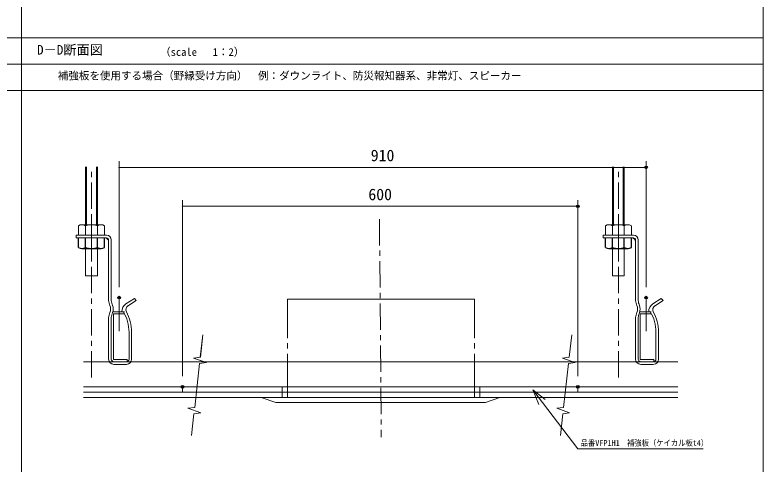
# Model space of a CAD drawing. Units: millimetres, scale not verified. Extents: x -869 to 897, y -284 to 297.
# Drawn here: x 599.3 to 883.2, y -60.8 to 109.5 of the extents above; entities that cross this region are included whole.
import ezdxf
from ezdxf.enums import TextEntityAlignment as Align

# ---------------------------------------------------------------- set-up
doc = ezdxf.new("R2010")
doc.units = ezdxf.units.MM
doc.header["$LTSCALE"] = 2
doc.header["$PDMODE"] = 32
doc.header["$PDSIZE"] = 1
for name, pattern in [('CHAIN1', [8, 5, -1, 1, -1]), ('USER1', [50.8, 31.75, -6.35, 6.35, -6.35]), ('USER2', [19.05, 12.7, -6.35]), ('USER3', [63.5, 31.75, -6.35, 6.35, -6.35, 6.35, -6.35])]:
    doc.linetypes.add(name, pattern=pattern)
doc.layers.add('0-0_0', color=7, linetype='Continuous', lineweight=18)
doc.layers.add('1-D_S_図枠', color=7, linetype='Continuous', lineweight=18)
doc.layers.add('0-6_DEFPOINTS', color=7, linetype='Continuous')
doc.layers.add('1-4_S_ハンガー', color=7, linetype='Continuous')
doc.styles.add('ＭＳ ゴシック', font='')
doc.styles.get('ＭＳ ゴシック').set_extended_font_data('MS Gothic')

# ---------------------------------------------------------------- blocks, each defined once
blk = doc.blocks.new('_DOTSMALL')
at = {"layer": '0-0_0'}
blk.add_line((0.062, 0), (-0.062, 0), dxfattribs=at)
blk.add_circle((0, 0), 0.0625, dxfattribs=at)
blk = doc.blocks.new('D14')
at = {"layer": '0-0_0'}
for p, q in [((7760.431, 1267.129), (7760.431, 1333.878)), ((7910.431, 1267.12), (7910.431, 1333.878)), ((7760.431, 1331.592), (7910.431, 1331.592))]:
    blk.add_line(p, q, dxfattribs=at)
at = {"layer": '0-6_DEFPOINTS'}
for p in [(7910.431, 1331.592), (7760.431, 1263.129), (7910.431, 1263.12)]:
    blk.add_point(p, dxfattribs=at)
at = {"layer": '0-0_0', "xscale": 1.856, "yscale": 1.856, "rotation": 180}
blk.add_blockref('_DOTSMALL', (7760.431, 1331.592), dxfattribs=at)
at = {"layer": '0-0_0', "xscale": 1.856, "yscale": 1.856}
blk.add_blockref('_DOTSMALL', (7910.431, 1331.592), dxfattribs=at)
at = {"layer": '0-0_0', "style": 'ＭＳ ゴシック'}
blk.add_text('600', height=4.399, dxfattribs=at).set_placement((7830.931, 1332.592), align=Align.BOTTOM_LEFT)
blk = doc.blocks.new('D15')
at = {"layer": '0-0_0'}
for p, q in [((7736.34, 1300.967), (7736.34, 1348.662)), ((7736.34, 1346.376), (7936.34, 1346.376)), ((7936.34, 1300.967), (7936.34, 1348.662))]:
    blk.add_line(p, q, dxfattribs=at)
at = {"layer": '0-6_DEFPOINTS'}
for p in [(7936.34, 1346.376), (7736.34, 1296.967), (7936.34, 1296.967)]:
    blk.add_point(p, dxfattribs=at)
at = {"layer": '0-0_0', "xscale": 1.856, "yscale": 1.856, "rotation": 180}
blk.add_blockref('_DOTSMALL', (7736.34, 1346.376), dxfattribs=at)
at = {"layer": '0-0_0', "xscale": 1.856, "yscale": 1.856}
blk.add_blockref('_DOTSMALL', (7936.34, 1346.376), dxfattribs=at)
at = {"layer": '0-0_0', "style": 'ＭＳ ゴシック'}
blk.add_text('910', height=4.399, dxfattribs=at).set_placement((7831.84, 1347.376), align=Align.BOTTOM_LEFT)

msp = doc.modelspace()

# ---------------------------------------------------------------- linework, layer by layer
at = {"layer": '0-0_0'}
for p, q in [((601.799, -263.06), (601.799, 282.9)), ((883.239, 282.9), (883.239, 5)), ((626.09, 21.379), (626.09, 10.556)), ((630.59, 21.379), (630.59, 10.556)), ((826.09, 21.379), (826.09, 10.556)), ((830.59, 21.379), (830.59, 10.556)), ((626.09, 10.556), (630.59, 10.556)), ((826.09, 10.556), (830.59, 10.556)), ((635.84, -5.251), (635.84, -21.001)), ((639.84, -3.001), (636.449, -3.001)), ((636.64, -3.801), (636.64, -21.201)), ((640.883, -3.801), (636.64, -3.801)), ((835.84, -5.251), (835.84, -21.001)), ((839.84, -3.001), (836.449, -3.001)), ((840.883, -3.801), (836.64, -3.801)), ((836.64, -3.801), (836.64, -21.201)), ((669.652, -20.272), (670.609, -11.768)), ((669.662, -20.272), (670.619, -11.768)), ((636.64, -21.201), (641.84, -21.201)), ((641.59, -22.001), (636.84, -22.001)), ((641.84, -21.201), (641.84, -21.97)), ((667.111, -20.588), (669.662, -20.272)), ((671.945, -22.34), (667.111, -20.588)), ((667.51, -39.309), (669.384, -22.657)), ((667.52, -39.309), (669.394, -22.657)), ((669.384, -22.657), (671.935, -22.34)), ((669.394, -22.657), (671.945, -22.34)), ((811.945, -22.34), (807.111, -20.588)), ((807.52, -39.309), (809.394, -22.657)), ((809.394, -22.657), (811.945, -22.34)), ((836.64, -21.201), (841.84, -21.201)), ((841.59, -22.001), (836.84, -22.001)), ((841.84, -21.201), (841.84, -21.97)), ((795.817, -32.651), (798.107, -38.197)), ((666.138, -35.501), (664.741, -35.501)), ((669.741, -35.501), (668.442, -35.502)), ((672.605, -35.501), (671.138, -35.501)), ((797.778, -35.511), (797.634, -35.511)), ((798.201, -35.511), (797.778, -35.511)), ((798.896, -35.511), (798.201, -35.511)), ((799.819, -35.511), (798.896, -35.511)), ((800.942, -35.511), (799.819, -35.511)), ((803.639, -35.511), (802.242, -35.511)), ((807.242, -35.511), (805.942, -35.511)), ((810.105, -35.511), (808.639, -35.511)), ((664.958, -39.626), (667.51, -39.309)), ((669.793, -41.377), (664.958, -39.626)), ((804.968, -39.626), (807.52, -39.309)), ((809.803, -41.377), (804.968, -39.626)), ((666.304, -50.02), (667.241, -41.694)), ((666.314, -50.02), (667.251, -41.694)), ((667.241, -41.694), (669.793, -41.377)), ((806.314, -50.02), (807.251, -41.694)), ((807.251, -41.694), (809.803, -41.377)), ((812.908, -54.977), (860.532, -54.977))]:
    msp.add_line(p, q, dxfattribs=at)
at = {"layer": '0-0_0', "color": 171}
for p, q in [((626.09, 51.891), (626.09, 29.999)), ((630.59, 51.891), (630.59, 29.999)), ((826.09, 51.891), (826.09, 29.999)), ((830.59, 51.891), (830.59, 29.999)), ((624.65, 29.999), (632.03, 29.999)), ((626.09, 29.618), (626.09, 25.999)), ((630.59, 29.618), (630.59, 25.999)), ((824.65, 29.999), (832.03, 29.999)), ((826.09, 29.618), (826.09, 25.999)), ((830.59, 29.618), (830.59, 25.999))]:
    msp.add_line(p, q, dxfattribs=at)
at = {"layer": '0-0_0', "color": 171, "linetype": 'USER1'}
for p, q in [((626.49, 51.891), (626.49, 29.999)), ((630.19, 51.891), (630.19, 29.999)), ((826.49, 51.891), (826.49, 29.999)), ((830.19, 51.891), (830.19, 29.999))]:
    msp.add_line(p, q, dxfattribs=at)
at = {"layer": '0-0_0', "color": 2, "linetype": 'CHAIN1'}
for p, q in [((628.34, -28.001), (628.34, 51.891)), ((828.34, -28.001), (828.34, 51.891))]:
    msp.add_line(p, q, dxfattribs=at)
at = {"layer": '0-0_0', "color": 171, "linetype": 'USER3'}
for p, q in [((626.09, 32.366), (626.09, 29.999)), ((630.59, 32.366), (630.59, 29.999)), ((826.09, 32.366), (826.09, 29.999)), ((830.59, 32.366), (830.59, 29.999)), ((623.42, 29.618), (623.42, 25.999)), ((633.26, 29.618), (633.26, 25.999)), ((823.42, 29.618), (823.42, 25.999)), ((833.26, 29.618), (833.26, 25.999))]:
    msp.add_line(p, q, dxfattribs=at)
at = {"layer": '0-0_0', "linetype": 'USER1'}
for p, q in [((628.34, 16.158), (628.34, 33.882)), ((828.34, 16.158), (828.34, 33.882)), ((628.34, 21.999), (628.34, 27.197)), ((828.34, 21.999), (828.34, 27.197)), ((638.84, -10.335), (638.84, 2.337)), ((838.84, -10.335), (838.84, 2.337))]:
    msp.add_line(p, q, dxfattribs=at)
at = {"layer": '0-0_0', "linetype": 'CHAIN1'}
for p, q in [((737.627, 32.143), (738.349, -50.576)), ((702.7, -3.001), (702.7, -22.001)), ((773.7, -3.001), (773.7, -22.011))]:
    msp.add_line(p, q, dxfattribs=at)
at = {"layer": '0-0_0', "color": 2}
for p, q in [((622.59, 25.999), (622.59, 24.999)), ((622.59, 25.999), (634.09, 25.999)), ((622.59, 25.999), (634.09, 25.999)), ((634.09, 25.999), (623.34, 25.999)), ((822.59, 25.999), (834.09, 25.999)), ((822.59, 25.999), (834.09, 25.999)), ((822.59, 25.999), (822.59, 24.999)), ((834.09, 25.999), (823.34, 25.999)), ((622.59, 24.999), (634.09, 24.999)), ((622.59, 24.999), (634.09, 24.999)), ((634.09, 24.999), (623.34, 24.999)), ((634.84, 24.249), (634.84, 1.249)), ((635.84, 24.249), (635.84, 1.249)), ((822.59, 24.999), (834.09, 24.999)), ((822.59, 24.999), (834.09, 24.999)), ((834.09, 24.999), (823.34, 24.999)), ((834.84, 24.249), (834.84, 1.249)), ((835.84, 24.249), (835.84, 1.249)), ((644.625, 2.006), (641.434, -0.066)), ((844.625, 2.006), (841.434, -0.066)), ((845.348, 1.284), (841.979, -0.905)), ((844.625, 2.006), (845.348, 1.284)), ((634.84, -5.251), (634.84, -21.001)), ((640.84, -3.001), (639.84, -3.001)), ((834.84, -5.251), (834.84, -21.001)), ((840.84, -3.001), (839.84, -3.001)), ((642.59, -21.001), (642.59, -10.751)), ((643.59, -21.001), (643.59, -10.751)), ((842.59, -21.001), (842.59, -10.751)), ((843.59, -21.001), (843.59, -10.751)), ((636.84, -23.001), (641.59, -23.001)), ((836.84, -23.001), (841.59, -23.001)), ((664.631, -31.501), (665.622, -31.501)), ((674.131, -31.501), (672.661, -31.501))]:
    msp.add_line(p, q, dxfattribs=at)
at = {"layer": '0-0_0', "color": 3}
for p, q in [((634.09, 25.999), (622.59, 25.999)), ((634.09, 25.999), (622.59, 25.999)), ((834.09, 25.999), (822.59, 25.999)), ((834.09, 25.999), (822.59, 25.999)), ((702.7, 1.72), (702.7, -3.001)), ((702.7, -22.001), (702.7, -35.501)), ((773.7, -22.011), (773.7, -35.501)), ((625.307, -33.501), (762.807, -33.501)), ((662.932, -31.501), (662.932, -33.501)), ((738.2, -33.501), (738.2, -35.501)), ((762.807, -33.511), (850.937, -33.511)), ((812.932, -31.511), (812.932, -33.511)), ((625.307, -35.501), (762.807, -35.501)), ((698.266, -37.501), (692.771, -35.501)), ((762.807, -35.511), (850.937, -35.511)), ((777.861, -37.501), (783.331, -35.511)), ((698.266, -37.501), (777.861, -37.501))]:
    msp.add_line(p, q, dxfattribs=at)
at = {"layer": '0-0_0', "color": 4}
for p, q in [((625.307, -22.001), (762.807, -22.001)), ((850.937, -22.011), (762.807, -22.011)), ((625.307, -31.511), (850.937, -31.511))]:
    msp.add_line(p, q, dxfattribs=at)
at = {"layer": '0-0_0', "linetype": 'USER2'}
for p, q in [((700.7, -31.511), (700.7, -35.501)), ((775.7, -31.511), (775.7, -35.501))]:
    msp.add_line(p, q, dxfattribs=at)
at = {"layer": '0-0_0', "color": 2}
msp.add_lwpolyline([(644.625, 2.006), (645.348, 1.284), (641.979, -0.905)], dxfattribs=at)
at = {"layer": '0-0_0', "color": 3}
msp.add_lwpolyline([(702.7, 1.72), (773.7, 1.72), (773.7, -3.001)], dxfattribs=at)
at = {"layer": '0-0_0'}
for points in [[(807.111, -20.588), (809.662, -20.272), (810.619, -11.768)], [(671.935, -22.34), (667.101, -20.588), (669.652, -20.272)], [(812.908, -54.977), (795.817, -32.651), (800.573, -36.309)], [(663.442, -35.502), (662.318, -35.501), (661.396, -35.502), (660.701, -35.501), (660.277, -35.501), (660.133, -35.501)], [(667.251, -41.694), (669.803, -41.377), (664.968, -39.626), (667.52, -39.309)]]:
    msp.add_lwpolyline(points, dxfattribs=at)
at = {"layer": '0-0_0', "color": 171}
for centre, radius, start, end in [((624.755, 27.467), 2.532, 58.17796, 121.82221), ((628.34, 23.157), 6.842, 70.79968, 109.20032), ((631.925, 27.467), 2.532, 58.17779, 121.82204), ((824.755, 27.467), 2.532, 58.17796, 121.82221), ((828.34, 23.157), 6.842, 70.79968, 109.20032), ((831.925, 27.467), 2.532, 58.17779, 121.82204)]:
    msp.add_arc(centre, radius, start, end, dxfattribs=at)
at = {"layer": '0-0_0', "color": 2}
for centre, radius, start, end in [((634.09, 24.249), 1.75, 0, 90), ((834.09, 24.249), 1.75, 0, 90), ((631.819, 21.977), 3.635, 33.78217, 56.21783), ((634.09, 24.249), 0.75, 0, 90), ((831.819, 21.977), 3.635, 33.78217, 56.21783), ((834.09, 24.249), 0.75, 0, 90), ((643.021, 2.336), 8.252, 187.56983, 201.45653), ((644.021, 2.336), 8.252, 187.56983, 201.45653), ((843.021, 2.336), 8.252, 187.56983, 201.45653), ((844.021, 2.336), 8.252, 187.56983, 201.45653), ((631.989, -2.001), 3.602, 338.5269, 21.4731), ((632.989, -2.001), 3.602, 338.5269, 21.4731), ((643.34, -3.001), 3.5, 123.00174, 180), ((643.157, -2.226), 1.75, 123.05336, 206.29589), ((831.989, -2.001), 3.602, 338.5269, 21.4731), ((832.989, -2.001), 3.602, 338.5269, 21.4731), ((843.34, -3.001), 3.5, 123.00174, 180), ((843.157, -2.226), 1.75, 123.05336, 206.29589), ((643.021, -6.339), 8.252, 158.54347, 172.43017), ((627.59, -10.751), 15, 0, 31.10892), ((627.59, -10.751), 16, 0, 28.97153), ((843.021, -6.339), 8.252, 158.54347, 172.43017), ((827.59, -10.751), 15, 0, 31.10892), ((827.59, -10.751), 16, 0, 28.97153), ((636.84, -21.001), 2, 180, 270), ((641.59, -21.001), 1, 270, 0), ((641.59, -21.001), 2, 270, 0), ((836.84, -21.001), 2, 180, 270), ((841.59, -21.001), 2, 270, 0), ((841.59, -21.001), 1, 270, 0), ((665.551, -31.201), 0.3, 270, 296.52237), ((666.872, -31.185), 0.3, 251.53485, 288.46515), ((668.372, -31.185), 0.3, 251.53485, 288.46515), ((669.872, -31.185), 0.3, 251.53485, 288.46515), ((671.372, -31.185), 0.3, 251.53485, 288.37451), ((672.693, -31.201), 0.3, 243.47765, 270), ((808.372, -31.185), 0.3, 251.53485, 288.46515)]:
    msp.add_arc(centre, radius, start, end, dxfattribs=at)
at = {"layer": '0-0_0'}
for centre, radius, start, end in [((644.021, -6.339), 8.252, 158.54347, 172.43017), ((844.021, -6.339), 8.252, 158.54347, 172.43017), ((636.84, -21.001), 1, 180, 270), ((836.84, -21.001), 1, 180, 270)]:
    msp.add_arc(centre, radius, start, end, dxfattribs=at)
at = {"layer": '1-4_S_ハンガー', "linetype": 'USER3'}
for p, q in [((623.42, 21.379), (623.42, 24.999)), ((633.26, 21.379), (633.26, 24.999)), ((823.42, 21.379), (823.42, 24.999)), ((833.26, 21.379), (833.26, 24.999))]:
    msp.add_line(p, q, dxfattribs=at)
at = {"layer": '1-4_S_ハンガー'}
for p, q in [((626.09, 21.379), (626.09, 24.999)), ((630.59, 21.379), (630.59, 24.999)), ((826.09, 21.379), (826.09, 24.999)), ((830.59, 21.379), (830.59, 24.999)), ((624.65, 20.999), (632.03, 20.999)), ((824.65, 20.999), (832.03, 20.999))]:
    msp.add_line(p, q, dxfattribs=at)
for centre, radius, start, end in [((624.755, 23.53), 2.532, 238.17779, 301.82204), ((628.34, 27.84), 6.842, 250.79968, 289.20032), ((631.925, 23.53), 2.532, 238.17796, 301.82221), ((824.755, 23.53), 2.532, 238.17779, 301.82204), ((828.34, 27.84), 6.842, 250.79968, 289.20032), ((831.925, 23.53), 2.532, 238.17796, 301.82221)]:
    msp.add_arc(centre, radius, start, end, dxfattribs=at)
at = {"layer": '1-D_S_図枠'}
for p, q in [((883.239, 282.9), (883.239, -215.017)), ((327.799, 100.9), (883.239, 100.9)), ((327.799, 90.9), (883.239, 90.9)), ((327.799, 80.9), (883.239, 80.9))]:
    msp.add_line(p, q, dxfattribs=at)

# ---------------------------------------------------------------- block references
at = {"layer": '0-0_0'}
for name in ['D15', 'D14']:
    msp.add_blockref(name, (-7097.5, -1294.63), dxfattribs=at)

# ---------------------------------------------------------------- texts
at = {"layer": '0-0_0', "style": 'ＭＳ ゴシック'}
for s, height, p in [('D－D断面図', 3.666, (607.679, 93.4)), ('（scale \u30001：2）', 2.933, (654.388, 93.15)), ('補強板を使用する場合（野縁受け方向）\u3000例：ダウンライト、防災報知器系、非常灯、スピーカー', 2.933, (615.538, 84.161))]:
    msp.add_text(s, height=height, dxfattribs=at).set_placement(p, align=Align.BOTTOM_LEFT)
at = {"layer": '0-0_0', "style": 'ＭＳ ゴシック', "width": 0.9}
msp.add_text('品番VFP1H1\u3000補強板（ケイカル板t4）', height=2.199, dxfattribs=at).set_placement((814.019, -54.558), align=Align.BOTTOM_LEFT)

doc.saveas('drawing.dxf')
